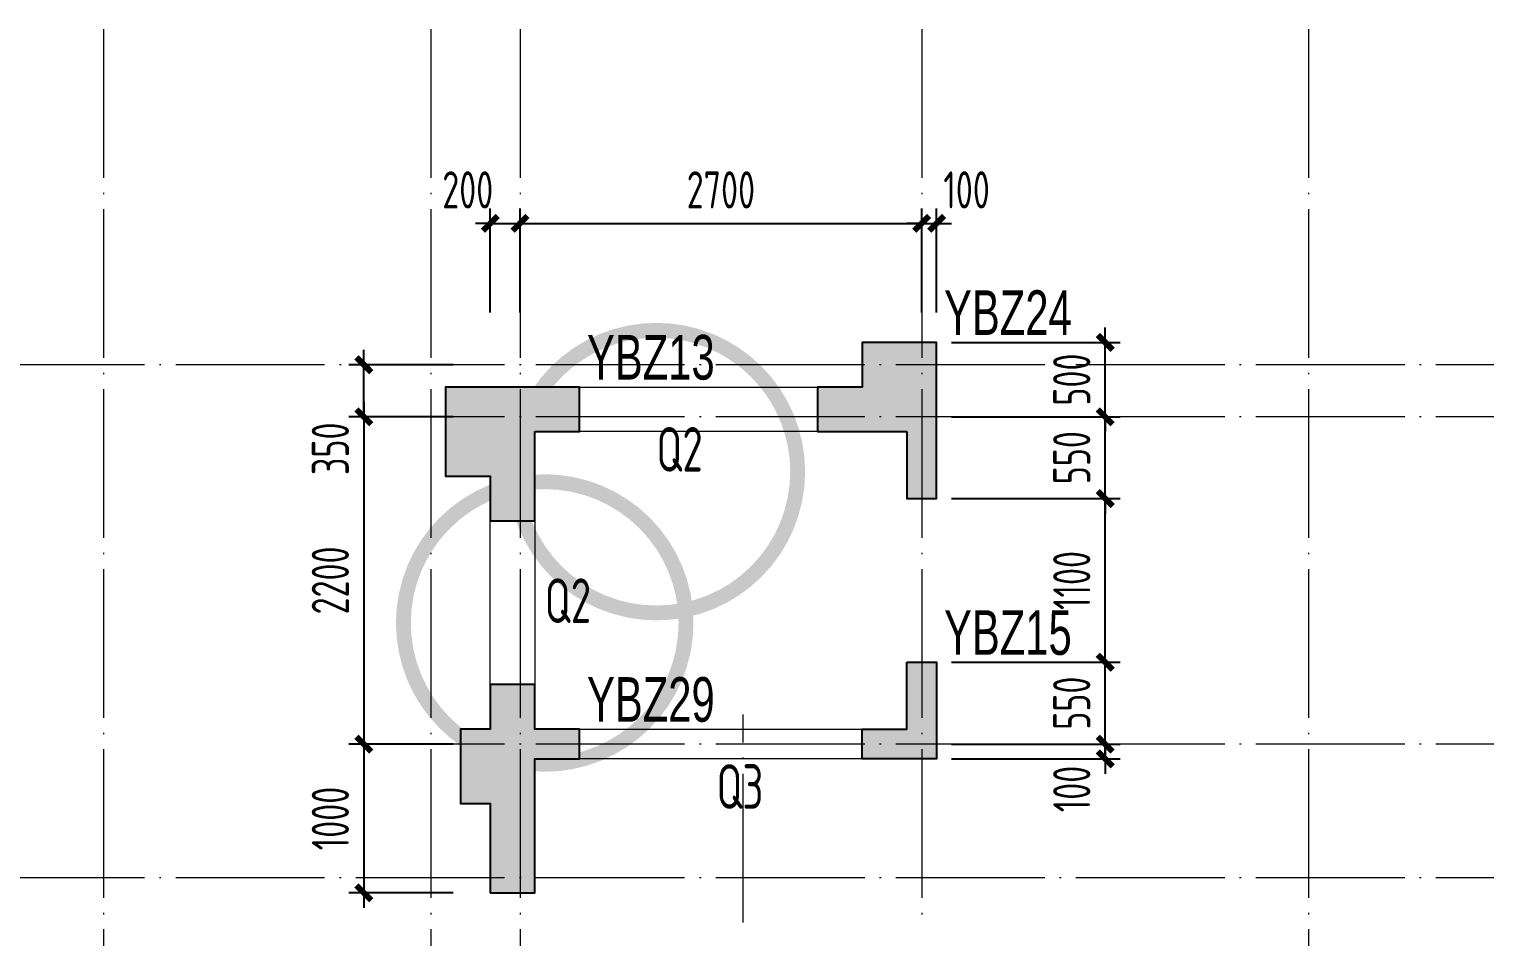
# Model space of a CAD drawing. Extents: x -129922 to 1190196, y -520662 to 139923.
# Drawn here: x 321855 to 331640, y -45699 to -39598 of the extents above; entities that cross this region are included whole.
import ezdxf

# ---------------------------------------------------------------- set-up
doc = ezdxf.new("R2010")
doc.units = 0
doc.header["$LTSCALE"] = 1000
doc.header["$MEASUREMENT"] = 0
doc.linetypes.add('DOTE', pattern=[2.42, 2, -0.2, 0.02, -0.2])
for name, color, linetype, lineweight in [('A-轴线-塔楼', 1, 'DOTE', 9), ('A-轴线-隔墙', 41, 'DOTE', 9), ('S-基础-HATCH', 251, 'Continuous', 20), ('S-墙柱-DIM', 3, 'Continuous', 20), ('S-墙柱-WALL', 6, 'Continuous', 20), ('S-墙柱-编号', 4, 'Continuous', 20), ('S-通用-TEXT', 7, 'Continuous', 20)]:
    doc.layers.add(name, color=color, linetype=linetype, lineweight=lineweight)
doc.layers.add('COLU_TH', color=5, linetype='Continuous')
doc.layers.add('Tc', color=60, linetype='Continuous', plot=False)
doc.styles.add('BW_Dim', font='Bweng.shx', dxfattribs={"width": 0.7, "bigfont": 'hztxt.shx'})
doc.styles.add('TSSD_Dimension', font='tssdeng.shx', dxfattribs={"width": 0.7, "bigfont": 'HZTXT.SHX'})
doc.styles.add('TSSD_Rein', font='tssdeng.shx', dxfattribs={"width": 0.7, "bigfont": 'hztxt.shx'})
doc.dimstyles.new('TSSD_100_100', dxfattribs={"dimtxt": 250, "dimasz": 100, "dimexe": 100, "dimexo": 200, "dimgap": 100, "dimtad": 1, "dimdec": 0, "dimzin": 0, "dimdsep": 46, "dimtxsty": 'TSSD_Dimension', "dimblk": 'ARCHTICK', "dimcen": 0, "dimdle": 100, "dimclrt": 7, "dimadec": 0, "dimazin": 0, "dimtfac": 1, "dimtdec": 0, "dimtix": 1, "dimtmove": 2, "dimatfit": 0, "dimfxl": 0, "dimtolj": 1, "dimtzin": 0, "dimarcsym": 0})
doc.dimstyles.new('TSSD_100_100$0', dxfattribs={"dimtxt": 250, "dimasz": 100, "dimexe": 100, "dimexo": 250, "dimgap": 100, "dimtad": 1, "dimdec": 0, "dimzin": 0, "dimdsep": 46, "dimtxsty": 'TSSD_Dimension', "dimblk": 'ARCHTICK', "dimcen": 0, "dimdle": 100, "dimclrd": 3, "dimclre": 3, "dimclrt": 7, "dimadec": 0, "dimazin": 0, "dimtfac": 1, "dimtdec": 0, "dimtix": 1, "dimtmove": 2, "dimatfit": 0, "dimldrblk": 'ARCHTICK', "dimfxl": 0, "dimtolj": 1, "dimtzin": 0, "dimarcsym": 0})

# ---------------------------------------------------------------- blocks, each defined once
blk = doc.blocks.new('_ArchTick')
at = {"color": 0, "linetype": 'ByBlock', "const_width": 0.4}
blk.add_lwpolyline([(-0.5, -0.5), (0.5, 0.5)], dxfattribs=at)
blk = doc.blocks.new('*D697')
at = {"layer": 'Defpoints', "color": 0, "transparency": 16777216}
for p in [(324904.6, -44403.3), (324104.6, -45403.3), (324904.6, -45403.3)]:
    blk.add_point(p, dxfattribs=at)
at = {"layer": 'S-墙柱-DIM', "color": 0, "lineweight": -2, "transparency": 16777216}
for p, q in [((324104.6, -44303.3), (324104.6, -45503.3)), ((324704.6, -44403.3), (324004.6, -44403.3)), ((324704.6, -45403.3), (324004.6, -45403.3))]:
    blk.add_line(p, q, dxfattribs=at)
at = {"layer": 'S-墙柱-DIM', "color": 0, "lineweight": -2, "transparency": 16777216, "xscale": 100, "yscale": 100, "zscale": 100}
for p, rotation in [((324104.6, -44403.3), 90), ((324104.6, -45403.3), 270)]:
    blk.add_blockref('_ArchTick', p, dxfattribs=dict(at, rotation=rotation))
at = {"layer": 'S-墙柱-DIM', "color": 7, "transparency": 16777216, "insert": (323879.6, -44903.3), "char_height": 250, "attachment_point": 5, "rotation": 90, "style": 'TSSD_Dimension'}
blk.add_mtext('\\A1;1000', dxfattribs=at)
blk = doc.blocks.new('*D698')
at = {"layer": 'Defpoints', "color": 0, "transparency": 16777216}
for p in [(324104.6, -41853.3), (324904.6, -41853.3), (324904.6, -42203.3)]:
    blk.add_point(p, dxfattribs=at)
at = {"layer": 'S-墙柱-DIM', "color": 0, "lineweight": -2, "transparency": 16777216}
for p, q in [((324104.6, -41853.3), (324104.6, -41753.3)), ((324704.6, -41853.3), (324004.6, -41853.3)), ((324104.6, -42203.3), (324104.6, -41853.3)), ((324704.6, -42203.3), (324004.6, -42203.3)), ((324104.6, -42203.3), (324104.6, -42303.3))]:
    blk.add_line(p, q, dxfattribs=at)
at = {"layer": 'S-墙柱-DIM', "color": 0, "lineweight": -2, "transparency": 16777216, "xscale": 100, "yscale": 100, "zscale": 100}
for p, rotation in [((324104.6, -41853.3), 270), ((324104.6, -42203.3), 90)]:
    blk.add_blockref('_ArchTick', p, dxfattribs=dict(at, rotation=rotation))
at = {"layer": 'S-墙柱-DIM', "color": 7, "transparency": 16777216, "insert": (323879.6, -42418.3), "char_height": 250, "attachment_point": 5, "rotation": 90, "style": 'TSSD_Dimension'}
blk.add_mtext('\\A1;350', dxfattribs=at)
blk = doc.blocks.new('*D699')
at = {"layer": 'Defpoints', "color": 0, "transparency": 16777216}
for p in [(325154.5, -40903.3), (324954.6, -41703.3), (325154.5, -41703.3)]:
    blk.add_point(p, dxfattribs=at)
at = {"layer": 'S-墙柱-DIM', "color": 0, "lineweight": -2, "transparency": 16777216}
for p, q in [((324954.6, -41503.3), (324954.6, -40803.3)), ((325154.5, -41503.3), (325154.5, -40803.3)), ((324954.6, -40903.3), (324854.6, -40903.3)), ((324954.6, -40903.3), (325154.5, -40903.3)), ((325154.5, -40903.3), (325254.5, -40903.3))]:
    blk.add_line(p, q, dxfattribs=at)
at = {"layer": 'S-墙柱-DIM', "color": 0, "lineweight": -2, "transparency": 16777216, "xscale": 100, "yscale": 100, "zscale": 100}
blk.add_blockref('_ArchTick', (324954.6, -40903.3), dxfattribs=at)
at = {"layer": 'S-墙柱-DIM', "color": 0, "lineweight": -2, "transparency": 16777216, "xscale": 100, "yscale": 100, "zscale": 100, "rotation": 180}
blk.add_blockref('_ArchTick', (325154.5, -40903.3), dxfattribs=at)
at = {"layer": 'S-墙柱-DIM', "color": 7, "transparency": 16777216, "insert": (324803, -40678.3), "char_height": 250, "attachment_point": 5, "style": 'TSSD_Dimension'}
blk.add_mtext('\\A1;200', dxfattribs=at)
blk = doc.blocks.new('*D700')
at = {"layer": 'Defpoints', "color": 0, "transparency": 16777216}
for p in [(327854.6, -40903.3), (325154.5, -41703.3), (327854.6, -41703.3)]:
    blk.add_point(p, dxfattribs=at)
at = {"layer": 'S-墙柱-DIM', "color": 0, "lineweight": -2, "transparency": 16777216}
for p, q in [((325154.5, -41503.3), (325154.5, -40803.3)), ((327854.6, -41503.3), (327854.6, -40803.3)), ((325054.5, -40903.3), (327954.6, -40903.3))]:
    blk.add_line(p, q, dxfattribs=at)
at = {"layer": 'S-墙柱-DIM', "color": 0, "lineweight": -2, "transparency": 16777216, "xscale": 100, "yscale": 100, "zscale": 100, "rotation": 180}
blk.add_blockref('_ArchTick', (325154.5, -40903.3), dxfattribs=at)
at = {"layer": 'S-墙柱-DIM', "color": 0, "lineweight": -2, "transparency": 16777216, "xscale": 100, "yscale": 100, "zscale": 100}
blk.add_blockref('_ArchTick', (327854.6, -40903.3), dxfattribs=at)
at = {"layer": 'S-墙柱-DIM', "color": 7, "transparency": 16777216, "insert": (326504.6, -40678.3), "char_height": 250, "attachment_point": 5, "style": 'TSSD_Dimension'}
blk.add_mtext('\\A1;2700', dxfattribs=at)
blk = doc.blocks.new('*D701')
at = {"layer": 'Defpoints', "color": 0, "transparency": 16777216}
for p in [(327954.6, -40903.3), (327854.6, -41703.3), (327954.6, -41703.3)]:
    blk.add_point(p, dxfattribs=at)
at = {"layer": 'S-墙柱-DIM', "color": 0, "lineweight": -2, "transparency": 16777216}
for p, q in [((327854.6, -41503.3), (327854.6, -40803.3)), ((327954.6, -41503.3), (327954.6, -40803.3)), ((327854.6, -40903.3), (327754.6, -40903.3)), ((327854.6, -40903.3), (327954.6, -40903.3)), ((327954.6, -40903.3), (328054.6, -40903.3))]:
    blk.add_line(p, q, dxfattribs=at)
at = {"layer": 'S-墙柱-DIM', "color": 0, "lineweight": -2, "transparency": 16777216, "xscale": 100, "yscale": 100, "zscale": 100}
blk.add_blockref('_ArchTick', (327854.6, -40903.3), dxfattribs=at)
at = {"layer": 'S-墙柱-DIM', "color": 0, "lineweight": -2, "transparency": 16777216, "xscale": 100, "yscale": 100, "zscale": 100, "rotation": 180}
blk.add_blockref('_ArchTick', (327954.6, -40903.3), dxfattribs=at)
at = {"layer": 'S-墙柱-DIM', "color": 7, "transparency": 16777216, "insert": (328156.2, -40678.3), "char_height": 250, "attachment_point": 5, "style": 'TSSD_Dimension'}
blk.add_mtext('\\A1;100', dxfattribs=at)
blk = doc.blocks.new('*D702')
at = {"layer": 'Defpoints', "color": 0, "transparency": 16777216}
for p in [(324904.6, -42203.3), (324104.6, -44403.3), (324904.6, -44403.3)]:
    blk.add_point(p, dxfattribs=at)
at = {"layer": 'S-墙柱-DIM', "color": 0, "lineweight": -2, "transparency": 16777216}
for p, q in [((324104.6, -42103.3), (324104.6, -44503.3)), ((324704.6, -42203.3), (324004.6, -42203.3)), ((324704.6, -44403.3), (324004.6, -44403.3))]:
    blk.add_line(p, q, dxfattribs=at)
at = {"layer": 'S-墙柱-DIM', "color": 0, "lineweight": -2, "transparency": 16777216, "xscale": 100, "yscale": 100, "zscale": 100}
for p, rotation in [((324104.6, -42203.3), 90), ((324104.6, -44403.3), 270)]:
    blk.add_blockref('_ArchTick', p, dxfattribs=dict(at, rotation=rotation))
at = {"layer": 'S-墙柱-DIM', "color": 7, "transparency": 16777216, "insert": (323879.6, -43303.3), "char_height": 250, "attachment_point": 5, "rotation": 90, "style": 'TSSD_Dimension'}
blk.add_mtext('\\A1;2200', dxfattribs=at)
blk = doc.blocks.new('*D703')
at = {"layer": 'Defpoints', "color": 0, "transparency": 16777216}
for p in [(327954.6, -44403.3), (329087.9, -44403.3), (327954.6, -44503.3)]:
    blk.add_point(p, dxfattribs=at)
at = {"layer": 'S-墙柱-DIM', "color": 0, "lineweight": -2, "transparency": 16777216}
for p, q in [((329087.9, -44403.3), (329087.9, -44303.3)), ((328054.6, -44403.3), (329187.9, -44403.3)), ((329087.9, -44503.3), (329087.9, -44403.3)), ((328054.6, -44503.3), (329187.9, -44503.3)), ((329087.9, -44503.3), (329087.9, -44603.3))]:
    blk.add_line(p, q, dxfattribs=at)
at = {"layer": 'S-墙柱-DIM', "color": 0, "lineweight": -2, "transparency": 16777216, "xscale": 100, "yscale": 100, "zscale": 100}
for p, rotation in [((329087.9, -44403.3), 270), ((329087.9, -44503.3), 90)]:
    blk.add_blockref('_ArchTick', p, dxfattribs=dict(at, rotation=rotation))
at = {"layer": 'S-墙柱-DIM', "color": 7, "transparency": 16777216, "insert": (328862.9, -44704.9), "char_height": 250, "attachment_point": 5, "rotation": 90, "style": 'TSSD_Dimension'}
blk.add_mtext('\\A1;100', dxfattribs=at)
blk = doc.blocks.new('*D704')
at = {"layer": 'Defpoints', "color": 0, "transparency": 16777216}
for p in [(327954.6, -43853.3), (329087.9, -43853.3), (327954.6, -44403.3)]:
    blk.add_point(p, dxfattribs=at)
at = {"layer": 'S-墙柱-DIM', "color": 0, "lineweight": -2, "transparency": 16777216}
for p, q in [((329087.9, -43853.3), (329087.9, -43753.3)), ((328054.6, -43853.3), (329187.9, -43853.3)), ((329087.9, -44403.3), (329087.9, -43853.3)), ((328054.6, -44403.3), (329187.9, -44403.3)), ((329087.9, -44403.3), (329087.9, -44503.3))]:
    blk.add_line(p, q, dxfattribs=at)
at = {"layer": 'S-墙柱-DIM', "color": 0, "lineweight": -2, "transparency": 16777216, "xscale": 100, "yscale": 100, "zscale": 100}
for p, rotation in [((329087.9, -43853.3), 270), ((329087.9, -44403.3), 90)]:
    blk.add_blockref('_ArchTick', p, dxfattribs=dict(at, rotation=rotation))
at = {"layer": 'S-墙柱-DIM', "color": 7, "transparency": 16777216, "insert": (328862.9, -44128.3), "char_height": 250, "attachment_point": 5, "rotation": 90, "style": 'TSSD_Dimension'}
blk.add_mtext('\\A1;550', dxfattribs=at)
blk = doc.blocks.new('*D705')
at = {"layer": 'Defpoints', "color": 0, "transparency": 16777216}
for p in [(327954.6, -42753.3), (329087.9, -42753.3), (327954.6, -43853.3)]:
    blk.add_point(p, dxfattribs=at)
at = {"layer": 'S-墙柱-DIM', "color": 0, "lineweight": -2, "transparency": 16777216}
for p, q in [((329087.9, -43953.3), (329087.9, -42653.3)), ((328054.6, -42753.3), (329187.9, -42753.3)), ((328054.6, -43853.3), (329187.9, -43853.3))]:
    blk.add_line(p, q, dxfattribs=at)
at = {"layer": 'S-墙柱-DIM', "color": 0, "lineweight": -2, "transparency": 16777216, "xscale": 100, "yscale": 100, "zscale": 100}
for p, rotation in [((329087.9, -42753.3), 90), ((329087.9, -43853.3), 270)]:
    blk.add_blockref('_ArchTick', p, dxfattribs=dict(at, rotation=rotation))
at = {"layer": 'S-墙柱-DIM', "color": 7, "transparency": 16777216, "insert": (328862.9, -43303.3), "char_height": 250, "attachment_point": 5, "rotation": 90, "style": 'TSSD_Dimension'}
blk.add_mtext('\\A1;1100', dxfattribs=at)
blk = doc.blocks.new('*D706')
at = {"layer": 'Defpoints', "color": 0, "transparency": 16777216}
for p in [(327954.6, -42203.3), (329087.9, -42203.3), (327954.6, -42753.3)]:
    blk.add_point(p, dxfattribs=at)
at = {"layer": 'S-墙柱-DIM', "color": 0, "lineweight": -2, "transparency": 16777216}
for p, q in [((329087.9, -42203.3), (329087.9, -42103.3)), ((328054.6, -42203.3), (329187.9, -42203.3)), ((329087.9, -42753.3), (329087.9, -42203.3)), ((328054.6, -42753.3), (329187.9, -42753.3)), ((329087.9, -42753.3), (329087.9, -42853.3))]:
    blk.add_line(p, q, dxfattribs=at)
at = {"layer": 'S-墙柱-DIM', "color": 0, "lineweight": -2, "transparency": 16777216, "xscale": 100, "yscale": 100, "zscale": 100}
for p, rotation in [((329087.9, -42203.3), 270), ((329087.9, -42753.3), 90)]:
    blk.add_blockref('_ArchTick', p, dxfattribs=dict(at, rotation=rotation))
at = {"layer": 'S-墙柱-DIM', "color": 7, "transparency": 16777216, "insert": (328862.9, -42478.3), "char_height": 250, "attachment_point": 5, "rotation": 90, "style": 'TSSD_Dimension'}
blk.add_mtext('\\A1;550', dxfattribs=at)
blk = doc.blocks.new('*D707')
at = {"layer": 'Defpoints', "color": 0, "transparency": 16777216}
for p in [(327954.6, -41703.3), (329087.9, -41703.3), (327954.6, -42203.3)]:
    blk.add_point(p, dxfattribs=at)
at = {"layer": 'S-墙柱-DIM', "color": 0, "lineweight": -2, "transparency": 16777216}
for p, q in [((329087.9, -41703.3), (329087.9, -41603.3)), ((328054.6, -41703.3), (329187.9, -41703.3)), ((329087.9, -42203.3), (329087.9, -41703.3)), ((328054.6, -42203.3), (329187.9, -42203.3)), ((329087.9, -42203.3), (329087.9, -42303.3))]:
    blk.add_line(p, q, dxfattribs=at)
at = {"layer": 'S-墙柱-DIM', "color": 0, "lineweight": -2, "transparency": 16777216, "xscale": 100, "yscale": 100, "zscale": 100}
for p, rotation in [((329087.9, -41703.3), 270), ((329087.9, -42203.3), 90)]:
    blk.add_blockref('_ArchTick', p, dxfattribs=dict(at, rotation=rotation))
at = {"layer": 'S-墙柱-DIM', "color": 7, "transparency": 16777216, "insert": (328862.9, -41953.3), "char_height": 250, "attachment_point": 5, "rotation": 90, "style": 'TSSD_Dimension'}
blk.add_mtext('\\A1;500', dxfattribs=at)
blk = doc.blocks.new('ZHOUWANG3')
at = {"layer": 'A-轴线-塔楼', "linetype": 'DOTE', "ltscale": 0.5}
for p, q in [((118951.9, 248942.1), (118951.9, 226833.6)), ((121151.8, 248942.1), (121151.8, 239686.4)), ((121751.8, 248942.1), (121751.8, 241549.6)), ((124451.9, 248942.1), (124451.9, 242986.4)), ((127051.9, 248942.1), (127051.9, 241486.4)), ((139798.4, 246686.4), (85361.6, 246686.4)), ((139798.4, 246336.4), (121151.8, 246336.4)), ((139798.4, 244136.4), (121151.8, 244136.4)), ((139798.4, 243236.4), (85361.6, 243236.4))]:
    blk.add_line(p, q, dxfattribs=at)
at = {"layer": 'A-轴线-隔墙', "ltscale": 0.5}
blk.add_line((123251.9, 242936.4), (123251.9, 244336.4), dxfattribs=at)

msp = doc.modelspace()

# ---------------------------------------------------------------- hatches: boundary and pattern name
at = {"layer": 'S-基础-HATCH'}
for points in [[(327754.6, -42303.3), (327754.6, -42753.3), (327954.6, -42753.3), (327954.6, -41703.3), (327454.6, -41703.3), (327454.6, -42003.3), (327154.6, -42003.3), (327154.6, -42303.3)], [(325254.6, -42303.3), (325554.6, -42303.3), (325554.6, -42003.3), (324654.6, -42003.3), (324654.6, -42603.3), (324954.6, -42603.3), (324954.6, -42903.3), (325254.6, -42903.3)], [(327754.6, -43853.3), (327954.6, -43853.3), (327954.6, -44503.3), (327454.6, -44503.3), (327454.6, -44303.3), (327754.6, -44303.3)], [(324954.6, -45403.3), (325254.6, -45403.3), (325254.6, -44503.3), (325554.6, -44503.3), (325554.6, -44303.3), (325254.6, -44303.3), (325254.6, -44003.3), (324954.6, -44003.3), (324954.6, -44303.3), (324754.6, -44303.3), (324754.6, -44803.3), (324954.6, -44803.3)]]:
    msp.add_hatch(color=256, dxfattribs=at).paths.add_polyline_path(points)

# ---------------------------------------------------------------- linework, layer by layer
at = {"layer": 'COLU_TH'}
for points in [[(327754.6, -42303.3), (327754.6, -42753.3), (327954.6, -42753.3), (327954.6, -41703.3), (327454.6, -41703.3), (327454.6, -42003.3), (327154.6, -42003.3), (327154.6, -42303.3)], [(325254.6, -42303.3), (325554.6, -42303.3), (325554.6, -42003.3), (324654.6, -42003.3), (324654.6, -42603.3), (324954.6, -42603.3), (324954.6, -42903.3), (325254.6, -42903.3)]]:
    msp.add_lwpolyline(points, close=True, dxfattribs=at)
for points in [[(327754.6, -43853.3), (327954.6, -43853.3), (327954.6, -44503.3), (327454.6, -44503.3), (327454.6, -44303.3), (327754.6, -44303.3), (327754.6, -43853.3)], [(324954.6, -45403.3), (325254.6, -45403.3), (325254.6, -44503.3), (325554.6, -44503.3), (325554.6, -44303.3), (325254.6, -44303.3), (325254.6, -44003.3), (324954.6, -44003.3), (324954.6, -44303.3), (324754.6, -44303.3), (324754.6, -44803.3), (324954.6, -44803.3), (324954.6, -45403.3)]]:
    msp.add_lwpolyline(points, dxfattribs=at)
at = {"layer": 'S-墙柱-WALL'}
msp.add_lwpolyline([(324954.6, -45403.3), (324954.6, -44803.3), (324754.6, -44803.3), (324754.6, -44303.3), (324954.6, -44303.3), (324954.6, -42603.3), (324654.6, -42603.3), (324654.6, -42003.3), (325254.6, -42003.3), (327454.6, -42003.3), (327454.6, -41703.3), (327954.6, -41703.3), (327954.6, -42753.3), (327754.6, -42753.3), (327754.6, -42303.3), (325254.6, -42303.3), (325254.6, -42603.3), (325254.6, -44303.3), (327754.6, -44303.3), (327754.6, -43853.3), (327954.6, -43853.3), (327954.6, -44503.3), (325254.6, -44503.3), (325254.6, -44803.3), (325254.6, -45403.3)], close=True, dxfattribs=at)
at = {"layer": 'Tc', "const_width": 100}
for points in [[(325120.9, -42571.9, 1), (327020.9, -42571.9, 1)], [(324370.4, -43589.4, 1), (326270.4, -43589.4, 1)]]:
    msp.add_lwpolyline(points, format="xyb", close=True, dxfattribs=at)

# ---------------------------------------------------------------- block references
msp.add_blockref('ZHOUWANG3', (203402.7, -288539.7))

# ---------------------------------------------------------------- texts
at = {"layer": 'S-墙柱-编号', "style": 'TSSD_Rein', "width": 0.7}
for s, p in [('Q2', (326070.9, -42571.9)), ('Q2', (325320.4, -43589.4)), ('Q3', (326474.9, -44838.4))]:
    msp.add_text(s, height=300, dxfattribs=at).set_placement(p)
at = {"layer": 'S-通用-TEXT', "style": 'BW_Dim', "width": 0.7}
for s, p in [('YBZ24', (328004.6, -41653.3)), ('YBZ13', (325604.6, -41953.3)), ('YBZ15', (328004.6, -43803.3)), ('YBZ29', (325604.6, -44253.3))]:
    msp.add_text(s, height=300, dxfattribs=at).set_placement(p)

# ---------------------------------------------------------------- dimensions: what is measured, and where the dimension line sits
at = {"layer": 'S-墙柱-DIM'}
for base, p1, p2, picture, middle in [((325154.5, -40903.3), (324954.6, -41703.3), (325154.5, -41703.3), '*D699', (324803, -40678.3)), ((327954.6, -40903.3), (327854.6, -41703.3), (327954.6, -41703.3), '*D701', (328156.2, -40678.3))]:
    dim = msp.add_linear_dim(base=base, p1=p1, p2=p2, dimstyle='TSSD_100_100', dxfattribs=at)
    dim.commit()
    dim.dimension.update_dxf_attribs({"geometry": picture, "text_midpoint": middle, "dimtype": 128})
dim = msp.add_linear_dim(base=(327854.6, -40903.3), p1=(325154.5, -41703.3), p2=(327854.6, -41703.3), dimstyle='TSSD_100_100', dxfattribs=at)
dim.commit()
dim.dimension.update_dxf_attribs({"geometry": '*D700', "text_midpoint": (326504.6, -40678.3)})
for p1, p2, picture, middle in [((327954.6, -42203.3), (327954.6, -41703.3), '*D707', (328862.9, -41953.3)), ((327954.6, -42753.3), (327954.6, -42203.3), '*D706', (328862.9, -42478.3)), ((327954.6, -43853.3), (327954.6, -42753.3), '*D705', (328862.9, -43303.3)), ((327954.6, -44403.3), (327954.6, -43853.3), '*D704', (328862.9, -44128.3))]:
    dim = msp.add_aligned_dim(p1=p1, p2=p2, distance=-1133.2, dimstyle='TSSD_100_100$0', override={"dimexo": 100, "dimclrd": 0, "dimclre": 0, "dimatfit": 0, "dimfxl": 1, "dimlwd": 65534}, dxfattribs=at)
    dim.commit()
    dim.dimension.update_dxf_attribs({"geometry": picture, "text_midpoint": middle})
dim = msp.add_linear_dim(base=(324104.6, -41853.3), p1=(324904.6, -42203.3), p2=(324904.6, -41853.3), angle=90, dimstyle='TSSD_100_100', dxfattribs=at)
dim.commit()
dim.dimension.update_dxf_attribs({"geometry": '*D698', "text_midpoint": (323879.6, -42418.3), "dimtype": 128})
for base, p1, p2, picture, middle in [((324104.6, -44403.3), (324904.6, -42203.3), (324904.6, -44403.3), '*D702', (323879.6, -43303.3)), ((324104.6, -45403.3), (324904.6, -44403.3), (324904.6, -45403.3), '*D697', (323879.6, -44903.3))]:
    dim = msp.add_linear_dim(base=base, p1=p1, p2=p2, angle=90, dimstyle='TSSD_100_100', dxfattribs=at)
    dim.commit()
    dim.dimension.update_dxf_attribs({"geometry": picture, "text_midpoint": middle})
dim = msp.add_linear_dim(base=(329087.9, -44403.3), p1=(327954.6, -44503.3), p2=(327954.6, -44403.3), angle=90, dimstyle='TSSD_100_100$0', override={"dimexo": 100, "dimclrd": 0, "dimclre": 0, "dimatfit": 0, "dimfxl": 1, "dimlwd": 65534}, dxfattribs=at)
dim.commit()
dim.dimension.update_dxf_attribs({"geometry": '*D703', "text_midpoint": (328862.9, -44704.9), "dimtype": 129})

doc.saveas('drawing.dxf')
